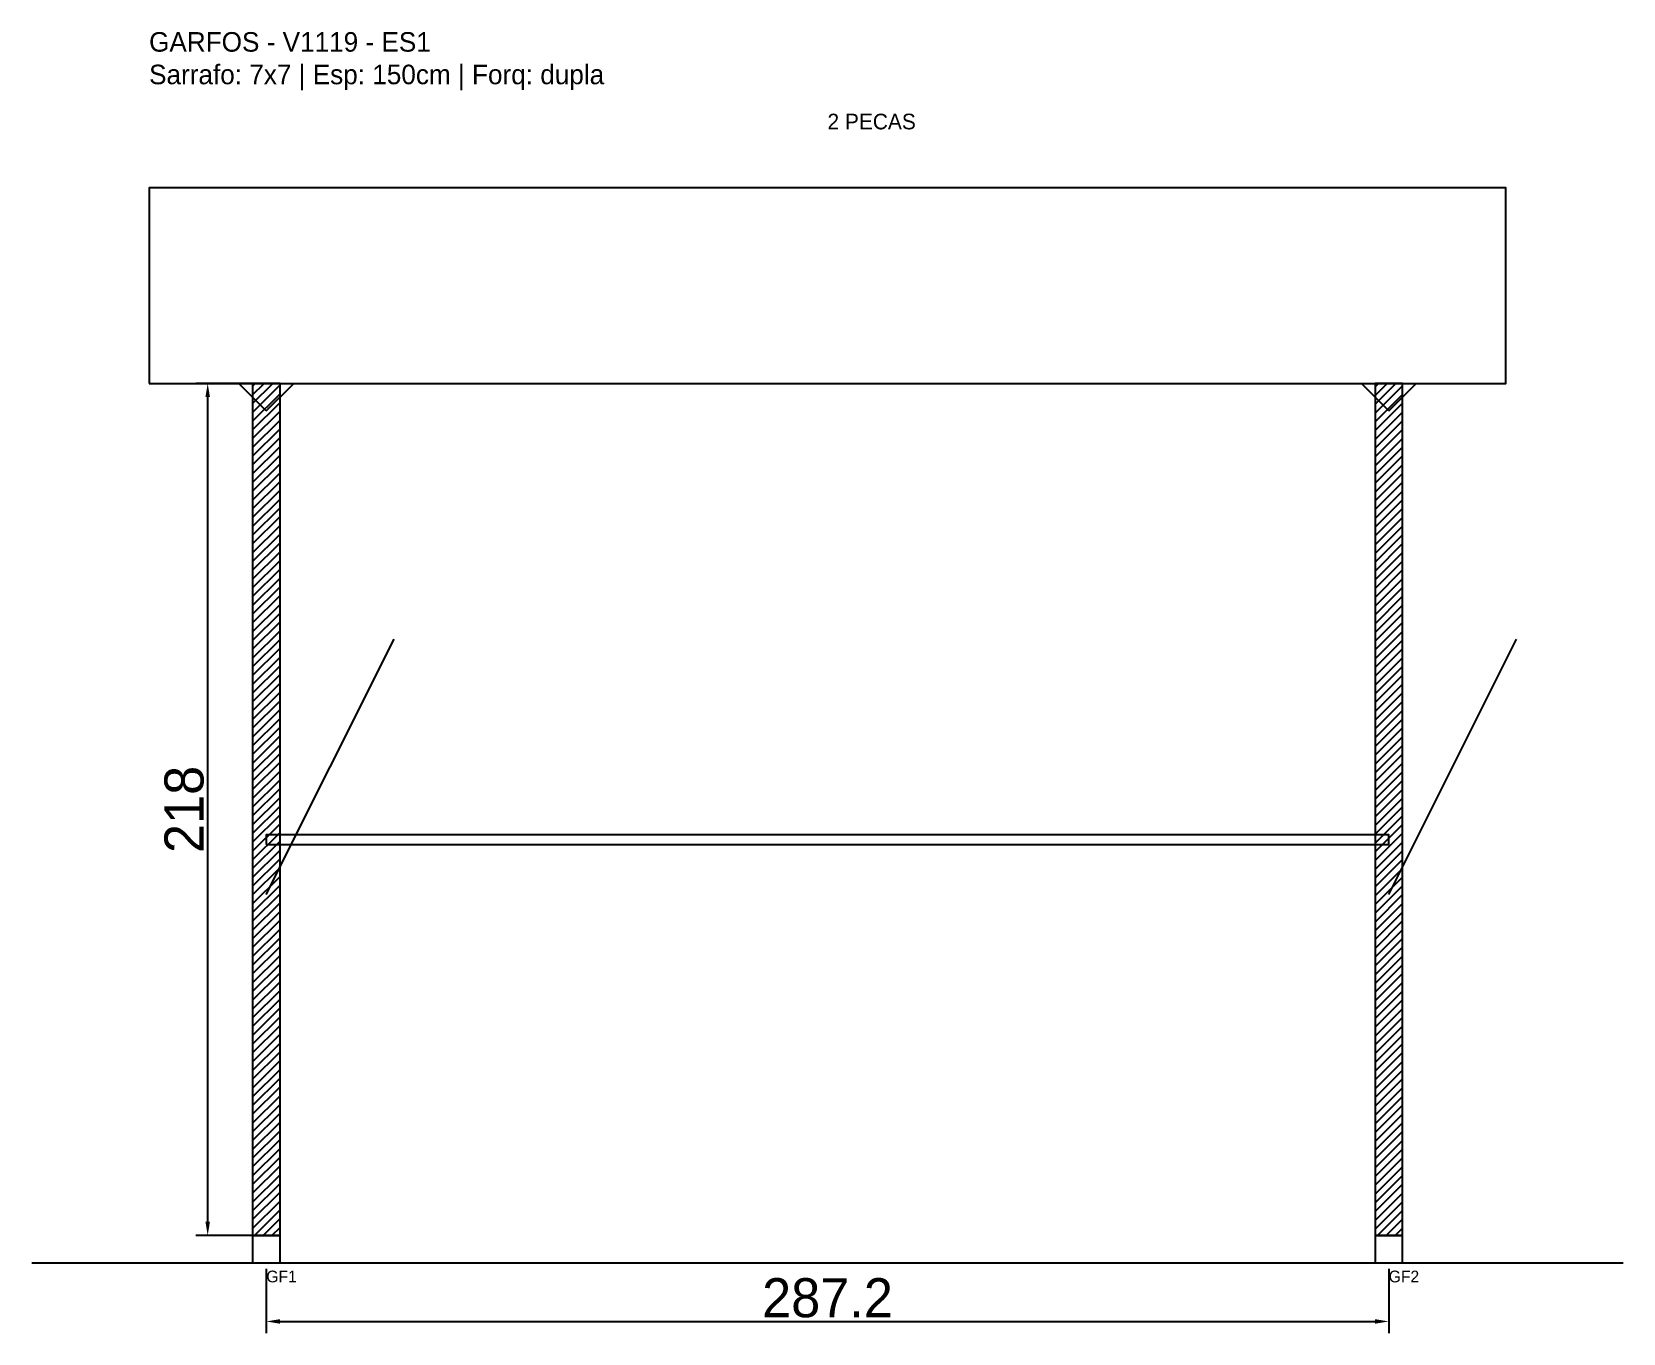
# Model space of a CAD drawing. Header units: metres. Extents: x -30 to 377, y -25 to 308.
import ezdxf

# ---------------------------------------------------------------- set-up
doc = ezdxf.new("R2010")
doc.units = ezdxf.units.M
for name, color, linetype in [('BARRA_ANCORAGEM', 1, 'Continuous'), ('COTA', 241, 'Continuous'), ('GARFOS OK', 3, 'Continuous'), ('NOME DA VIGA', 6, 'Continuous'), ('SARR_7x7', 40, 'Continuous'), ('TIRAS REESCORAMENTO', 252, 'Continuous'), ('VIGAS', 3, 'Continuous')]:
    doc.layers.add(name, color=color, linetype=linetype)
doc.dimstyles.new('EZ DXF', dxfattribs={"dimtxt": 10, "dimasz": 3.5, "dimexe": 3, "dimexo": 1.5, "dimgap": 1, "dimtad": 1, "dimdec": 1, "dimdsep": 46, "dimcen": 2.5, "dimazin": 3, "dimtfac": 1, "dimtmove": 0, "dimatfit": 3})

msp = doc.modelspace()

# ---------------------------------------------------------------- hatches: boundary and pattern name
at = {"layer": 'COTA'}
h = msp.add_hatch(dxfattribs=at)
h.set_pattern_fill('ANSI31', scale=0.5)
h.paths.add_polyline_path([(26.5, 0), (33.5, 0), (33.5, 218), (26.5, 218)])
h = msp.add_hatch(dxfattribs=at)
h.set_pattern_fill('ANSI31', scale=0.5)
h.paths.add_polyline_path([(313.68, 0), (320.68, 0), (320.68, 218), (313.68, 218)])

# ---------------------------------------------------------------- linework, layer by layer
at = {"layer": 'BARRA_ANCORAGEM'}
for p, q in [((30, 87.2), (62.7, 152.6)), ((317.18, 87.2), (349.88, 152.6))]:
    msp.add_line(p, q, dxfattribs=at)
at = {"layer": 'GARFOS OK'}
for p, q in [((30, 211), (23, 218)), ((23, 218), (37, 218)), ((30, 211), (37, 218)), ((317.18, 211), (310.18, 218)), ((310.18, 218), (324.18, 218)), ((317.18, 211), (324.18, 218))]:
    msp.add_line(p, q, dxfattribs=at)
at = {"layer": 'GARFOS OK', "linetype": 'CONTINUOUS'}
msp.add_line((-30, -7), (377.18, -7), dxfattribs=at)
at = {"layer": 'GARFOS OK'}
for points in [[(26.5, 0), (33.5, 0), (33.5, 218), (26.5, 218), (26.5, 0)], [(313.68, 0), (320.68, 0), (320.68, 218), (313.68, 218), (313.68, 0)]]:
    msp.add_lwpolyline(points, dxfattribs=at)
at = {"layer": 'SARR_7x7'}
for points in [[(26.5, -7), (33.5, -7), (33.5, 0), (26.5, 0), (26.5, -7)], [(313.68, -7), (320.68, -7), (320.68, 0), (313.68, 0), (313.68, -7)]]:
    msp.add_lwpolyline(points, dxfattribs=at)
at = {"layer": 'TIRAS REESCORAMENTO'}
msp.add_lwpolyline([(30, 100), (317.18, 100), (317.18, 102.5), (30, 102.5), (30, 100)], dxfattribs=at)
at = {"layer": 'VIGAS'}
msp.add_lwpolyline([(0, 218), (347.18, 218), (347.18, 268), (0, 268), (0, 218)], dxfattribs=at)

# ---------------------------------------------------------------- texts
at = {"layer": 'NOME DA VIGA'}
for s, height, p in [('2 PECAS', 4, (173.59, 283)), ('GF1', 3, (30, -12)), ('GF2', 3, (317.18, -12))]:
    msp.add_text(s, height=height, dxfattribs=at).set_placement(p)
at = {"layer": 'NOME DA VIGA', "insert": (0, 293), "char_height": 5, "attachment_point": 7}
msp.add_mtext('GARFOS - V1119 - ES1\\PSarrafo: 7x7 | Esp: 150cm | Forq: dupla', dxfattribs=at)

# ---------------------------------------------------------------- dimensions: what is measured, and where the dimension line sits
at = {"layer": 'COTA'}
msp.add_linear_dim(base=(15, 0), p1=(30, 0), p2=(30, 218), angle=90, dimstyle='EZ DXF', dxfattribs=at).render()
msp.add_linear_dim(base=(30, -22), p1=(30, -7), p2=(317.18, -7), dimstyle='EZ DXF', dxfattribs=at).render()

doc.saveas('drawing.dxf')
